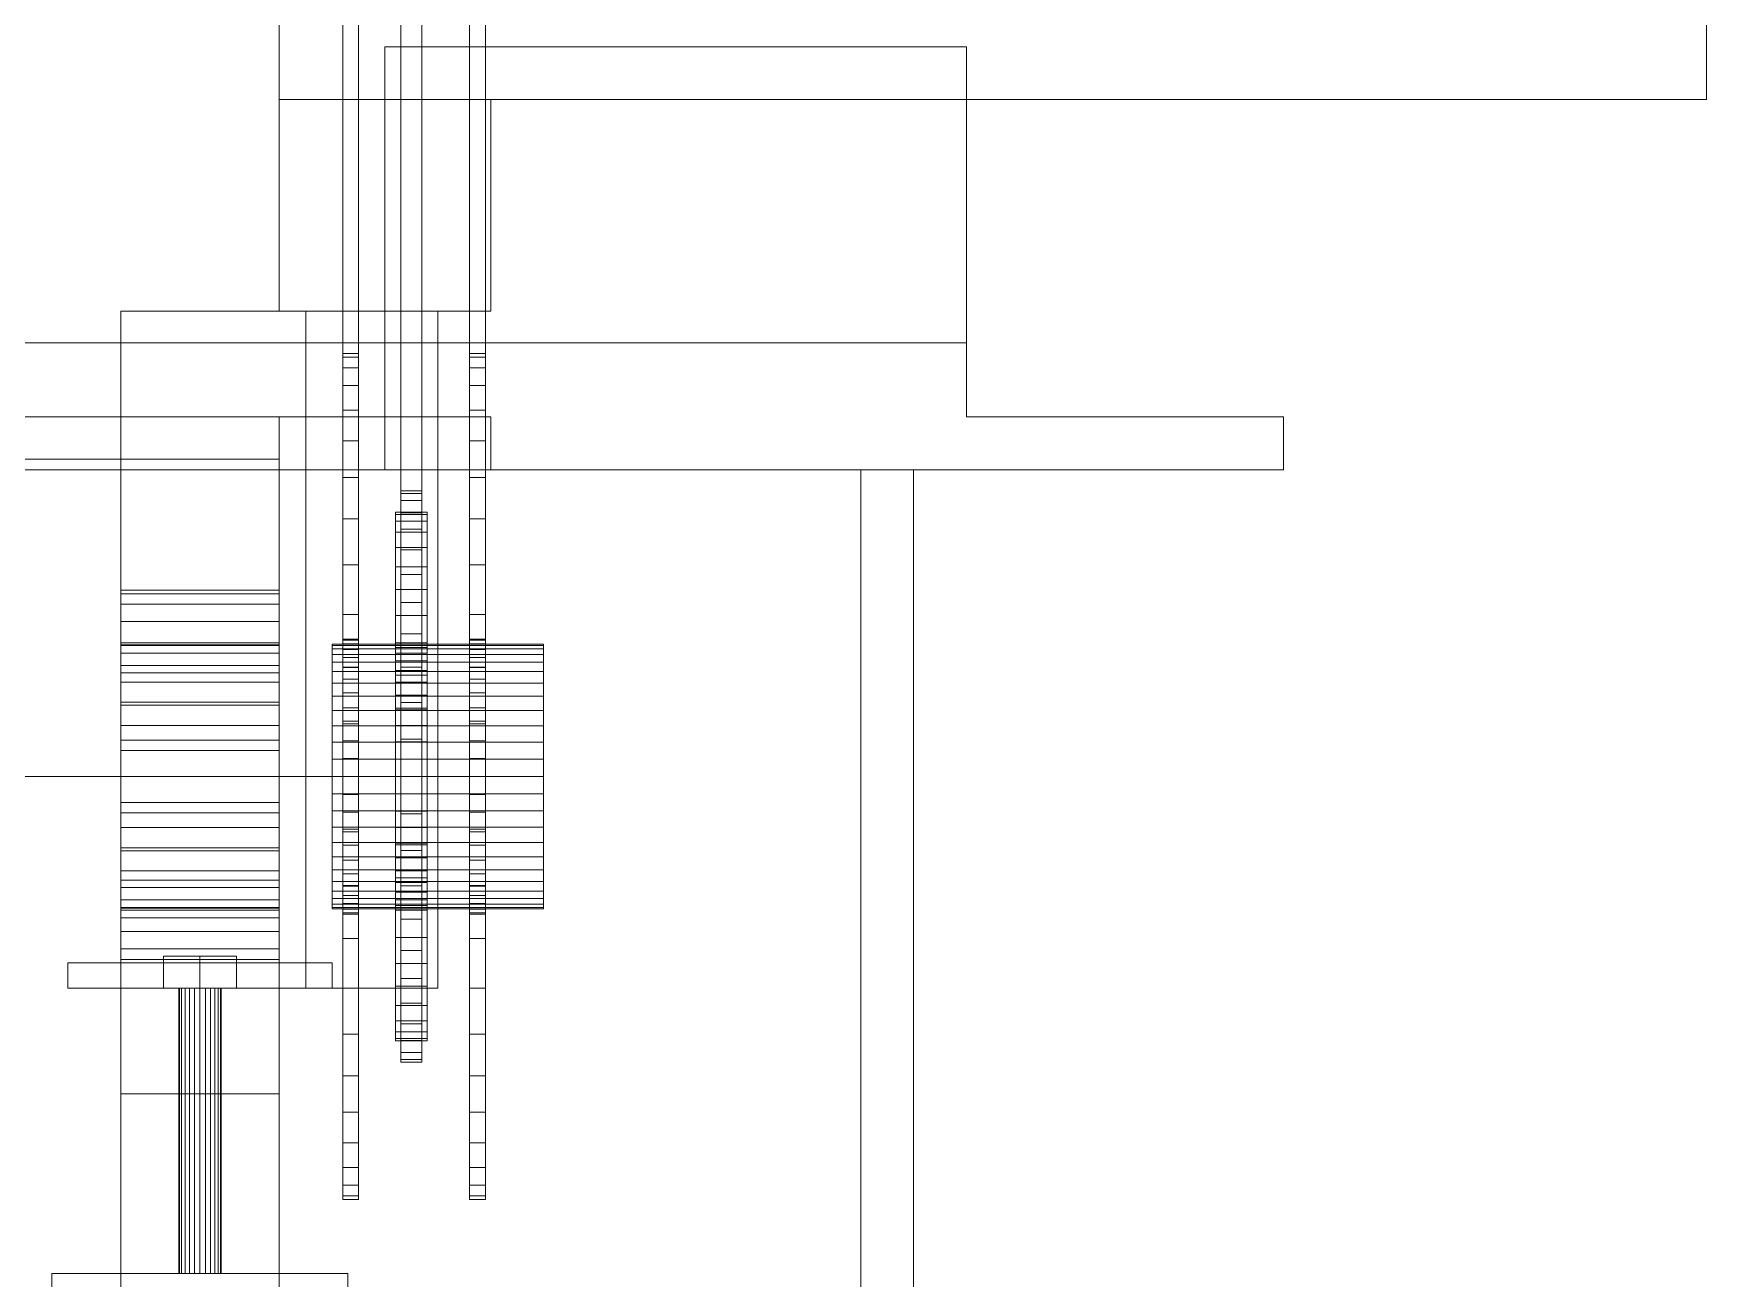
# Model space of a CAD drawing. Header units: millimetres. Extents: x -1970 to 34302, y -80068 to 6837.
# Drawn here: x 748.5 to 1065, y -77412.9 to -77177.5 of the extents above; entities that cross this region are included whole.
import ezdxf

# ---------------------------------------------------------------- set-up
doc = ezdxf.new("R2010")
doc.units = ezdxf.units.MM
doc.layers.add('R22_BASE_frontal', color=7, linetype='Continuous', lineweight=0)

msp = doc.modelspace()

# ---------------------------------------------------------------- linework, layer by layer
at = {"layer": 'R22_BASE_frontal'}
for p, q in [((807, -77318), (807, -77075)), ((810, -77318), (810, -77075)), ((818, -77318), (818, -77075)), ((822, -77318), (822, -77075)), ((831, -77318), (831, -77075)), ((834, -77318), (834, -77075)), ((807, -77238), (807, -77155)), ((810, -77238), (810, -77155)), ((831, -77238), (831, -77155)), ((834, -77238), (834, -77155)), ((795, -77190), (795, -77175)), ((1065, -77190), (1065, -77175)), ((815, -77180), (925, -77180)), ((815, -77236), (815, -77180)), ((925, -77236), (925, -77180)), ((795, -77190), (835, -77190)), ((795, -77230), (795, -77190)), ((795, -77190), (1065, -77190)), ((835, -77230), (835, -77190)), ((765, -77230), (825, -77230)), ((765, -77358), (765, -77230)), ((795, -77230), (835, -77230)), ((800, -77358), (800, -77230)), ((800, -77230), (810, -77230)), ((810, -77358), (810, -77230)), ((825, -77358), (825, -77230)), ((705, -77236), (925, -77236)), ((705, -77236), (815, -77236)), ((807, -77292), (807, -77238)), ((807, -77238), (807, -77238.684)), ((807, -77238), (810, -77238)), ((810, -77238.684), (810, -77238)), ((810, -77238), (810, -77292)), ((815, -77236), (925, -77236)), ((815, -77260), (815, -77236)), ((815, -77250), (815, -77236)), ((831, -77292), (831, -77238)), ((831, -77238), (831, -77238.684)), ((831, -77238), (834, -77238)), ((834, -77238.684), (834, -77238)), ((834, -77238), (834, -77292)), ((925, -77250), (925, -77236)), ((807, -77292.222), (807, -77238.684)), ((807, -77238.684), (807, -77240.726)), ((807, -77238.684), (810, -77238.684)), ((807, -77292.886), (807, -77240.726)), ((807, -77240.726), (807, -77244.09)), ((807, -77240.726), (810, -77240.726)), ((810, -77240.726), (810, -77238.684)), ((810, -77238.684), (810, -77292.222)), ((810, -77244.09), (810, -77240.726)), ((810, -77240.726), (810, -77292.886)), ((831, -77292.222), (831, -77238.684)), ((831, -77238.684), (831, -77240.726)), ((831, -77238.684), (834, -77238.684)), ((831, -77292.886), (831, -77240.726)), ((831, -77240.726), (831, -77244.09)), ((831, -77240.726), (834, -77240.726)), ((834, -77240.726), (834, -77238.684)), ((834, -77238.684), (834, -77292.222)), ((834, -77244.09), (834, -77240.726)), ((834, -77240.726), (834, -77292.886)), ((807, -77293.979), (807, -77244.09)), ((807, -77244.09), (807, -77248.718)), ((807, -77244.09), (810, -77244.09)), ((810, -77248.718), (810, -77244.09)), ((810, -77244.09), (810, -77293.979)), ((831, -77293.979), (831, -77244.09)), ((831, -77244.09), (831, -77248.718)), ((831, -77244.09), (834, -77244.09)), ((834, -77248.718), (834, -77244.09)), ((834, -77244.09), (834, -77293.979)), ((195, -77250), (795, -77250)), ((705, -77250), (835, -77250)), ((705, -77250), (815, -77250)), ((795, -77258), (795, -77250)), ((807, -77295.483), (807, -77248.718)), ((807, -77248.718), (807, -77254.532)), ((807, -77248.718), (810, -77248.718)), ((810, -77254.532), (810, -77248.718)), ((810, -77248.718), (810, -77295.483)), ((815, -77250), (835, -77250)), ((815, -77260), (815, -77250)), ((831, -77295.483), (831, -77248.718)), ((831, -77248.718), (831, -77254.532)), ((831, -77248.718), (834, -77248.718)), ((834, -77254.532), (834, -77248.718)), ((834, -77248.718), (834, -77295.483)), ((835, -77260), (835, -77250)), ((925, -77250), (985, -77250)), ((985, -77260), (985, -77250)), ((807, -77297.373), (807, -77254.532)), ((807, -77254.532), (807, -77261.431)), ((807, -77254.532), (810, -77254.532)), ((810, -77261.431), (810, -77254.532)), ((810, -77254.532), (810, -77297.373)), ((831, -77297.373), (831, -77254.532)), ((831, -77254.532), (831, -77261.431)), ((831, -77254.532), (834, -77254.532)), ((834, -77261.431), (834, -77254.532)), ((834, -77254.532), (834, -77297.373)), ((5, -77260), (985, -77260)), ((5, -77260), (835, -77260)), ((195, -77258), (795, -77258)), ((765, -77258), (795, -77258)), ((765, -77358), (765, -77258)), ((795, -77358), (795, -77258)), ((815, -77260), (835, -77260)), ((815, -77260), (985, -77260)), ((905, -77260), (915, -77260)), ((905, -77440), (905, -77260)), ((915, -77440), (915, -77260)), ((807, -77299.615), (807, -77261.431)), ((807, -77261.431), (807, -77269.299)), ((807, -77261.431), (810, -77261.431)), ((810, -77269.299), (810, -77261.431)), ((810, -77261.431), (810, -77299.615)), ((831, -77299.615), (831, -77261.431)), ((831, -77261.431), (831, -77269.299)), ((831, -77261.431), (834, -77261.431)), ((834, -77269.299), (834, -77261.431)), ((834, -77261.431), (834, -77299.615)), ((818, -77268), (818, -77264)), ((818, -77264), (818, -77264.462)), ((818, -77264), (822, -77264)), ((818, -77268.428), (818, -77264.462)), ((818, -77264.462), (818, -77265.84)), ((818, -77264.462), (822, -77264.462)), ((818, -77269.704), (818, -77265.84)), ((818, -77265.84), (818, -77268.111)), ((818, -77265.84), (822, -77265.84)), ((822, -77264.462), (822, -77264)), ((822, -77264), (822, -77268)), ((822, -77265.84), (822, -77264.462)), ((822, -77264.462), (822, -77268.428)), ((822, -77268.111), (822, -77265.84)), ((822, -77265.84), (822, -77269.704)), ((807, -77302.172), (807, -77269.299)), ((807, -77269.299), (807, -77278)), ((807, -77269.299), (810, -77269.299)), ((810, -77278), (810, -77269.299)), ((810, -77269.299), (810, -77302.172)), ((817, -77292.75), (817, -77268)), ((817, -77268), (817, -77268.428)), ((817, -77268), (823, -77268)), ((817, -77292.966), (817, -77268.428)), ((817, -77268.428), (817, -77269.704)), ((817, -77268.428), (823, -77268.428)), ((817, -77293.61), (817, -77269.704)), ((817, -77269.704), (817, -77271.806)), ((817, -77269.704), (823, -77269.704)), ((818, -77268.428), (818, -77268)), ((822, -77268), (818, -77268)), ((818, -77271.806), (818, -77268.111)), ((818, -77268.111), (818, -77271.235)), ((818, -77268.111), (822, -77268.111)), ((818, -77269.704), (818, -77268.428)), ((822, -77268.428), (818, -77268.428)), ((818, -77271.806), (818, -77269.704)), ((822, -77269.704), (818, -77269.704)), ((822, -77268), (822, -77268.428)), ((822, -77271.235), (822, -77268.111)), ((822, -77268.111), (822, -77271.806)), ((822, -77268.428), (822, -77269.704)), ((822, -77269.704), (822, -77271.806)), ((823, -77268.428), (823, -77268)), ((823, -77268), (823, -77292.75)), ((823, -77269.704), (823, -77268.428)), ((823, -77268.428), (823, -77292.966)), ((823, -77271.806), (823, -77269.704)), ((823, -77269.704), (823, -77293.61)), ((831, -77302.172), (831, -77269.299)), ((831, -77269.299), (831, -77278)), ((831, -77269.299), (834, -77269.299)), ((834, -77278), (834, -77269.299)), ((834, -77269.299), (834, -77302.172)), ((817, -77294.672), (817, -77271.806)), ((817, -77271.806), (817, -77274.699)), ((817, -77271.806), (823, -77271.806)), ((818, -77274.699), (818, -77271.235)), ((818, -77271.235), (818, -77275.159)), ((818, -77271.235), (822, -77271.235)), ((818, -77274.699), (818, -77271.806)), ((822, -77271.806), (818, -77271.806)), ((822, -77275.159), (822, -77271.235)), ((822, -77271.235), (822, -77274.699)), ((822, -77271.806), (822, -77274.699)), ((823, -77274.699), (823, -77271.806)), ((823, -77271.806), (823, -77294.672)), ((817, -77296.133), (817, -77274.699)), ((817, -77274.699), (817, -77278.332)), ((817, -77274.699), (823, -77274.699)), ((818, -77278.332), (818, -77274.699)), ((822, -77274.699), (818, -77274.699)), ((818, -77278.332), (818, -77275.159)), ((818, -77275.159), (818, -77279.816)), ((818, -77275.159), (822, -77275.159)), ((822, -77274.699), (822, -77278.332)), ((822, -77279.816), (822, -77275.159)), ((822, -77275.159), (822, -77278.332)), ((823, -77278.332), (823, -77274.699)), ((823, -77274.699), (823, -77296.133)), ((807, -77305), (807, -77278)), ((807, -77278), (807, -77287.385)), ((807, -77278), (810, -77278)), ((810, -77287.385), (810, -77278)), ((810, -77278), (810, -77305)), ((817, -77297.968), (817, -77278.332)), ((817, -77278.332), (817, -77282.645)), ((817, -77278.332), (823, -77278.332)), ((818, -77282.645), (818, -77278.332)), ((822, -77278.332), (818, -77278.332)), ((822, -77278.332), (822, -77282.645)), ((823, -77282.645), (823, -77278.332)), ((823, -77278.332), (823, -77297.968)), ((831, -77305), (831, -77278)), ((831, -77278), (831, -77287.385)), ((831, -77278), (834, -77278)), ((834, -77287.385), (834, -77278)), ((834, -77278), (834, -77305)), ((765, -77292.75), (765, -77282.75)), ((765, -77282.75), (765, -77283.427)), ((765, -77282.75), (795, -77282.75)), ((795, -77283.427), (795, -77282.75)), ((795, -77282.75), (795, -77292.75)), ((817, -77300.146), (817, -77282.645)), ((817, -77282.645), (817, -77287.562)), ((817, -77282.645), (823, -77282.645)), ((818, -77282.645), (818, -77279.816)), ((818, -77279.816), (818, -77285.127)), ((818, -77279.816), (822, -77279.816)), ((818, -77287.562), (818, -77282.645)), ((822, -77282.645), (818, -77282.645)), ((822, -77285.127), (822, -77279.816)), ((822, -77279.816), (822, -77282.645)), ((822, -77282.645), (822, -77287.562)), ((823, -77287.562), (823, -77282.645)), ((823, -77282.645), (823, -77300.146)), ((765, -77293.235), (765, -77283.427)), ((765, -77283.427), (765, -77285.433)), ((765, -77283.427), (795, -77283.427)), ((765, -77294.672), (765, -77285.433)), ((765, -77285.433), (765, -77288.691)), ((765, -77285.433), (795, -77285.433)), ((795, -77285.433), (795, -77283.427)), ((795, -77283.427), (795, -77293.235)), ((795, -77288.691), (795, -77285.433)), ((795, -77285.433), (795, -77294.672)), ((818, -77287.562), (818, -77285.127)), ((818, -77285.127), (818, -77291)), ((818, -77285.127), (822, -77285.127)), ((822, -77291), (822, -77285.127)), ((822, -77285.127), (822, -77287.562)), ((765, -77297.005), (765, -77288.691)), ((765, -77288.691), (765, -77293.074)), ((765, -77288.691), (795, -77288.691)), ((795, -77293.074), (795, -77288.691)), ((795, -77288.691), (795, -77297.005)), ((807, -77308.05), (807, -77287.385)), ((807, -77287.385), (807, -77297.294)), ((807, -77287.385), (810, -77287.385)), ((810, -77297.294), (810, -77287.385)), ((810, -77287.385), (810, -77308.05)), ((817, -77302.629), (817, -77287.562)), ((817, -77287.562), (817, -77293)), ((817, -77287.562), (823, -77287.562)), ((818, -77293), (818, -77287.562)), ((822, -77287.562), (818, -77287.562)), ((822, -77287.562), (822, -77293)), ((823, -77293), (823, -77287.562)), ((823, -77287.562), (823, -77302.629)), ((831, -77308.05), (831, -77287.385)), ((831, -77287.385), (831, -77297.294)), ((831, -77287.385), (834, -77287.385)), ((834, -77297.294), (834, -77287.385)), ((834, -77287.385), (834, -77308.05)), ((807, -77292.222), (807, -77292)), ((810, -77292), (807, -77292)), ((807, -77292.886), (807, -77292.222)), ((810, -77292.222), (807, -77292.222)), ((810, -77292), (810, -77292.222)), ((810, -77292.222), (810, -77292.886)), ((818, -77293), (818, -77291)), ((818, -77291), (818, -77297.335)), ((818, -77291), (822, -77291)), ((822, -77297.335), (822, -77291)), ((822, -77291), (822, -77293)), ((831, -77292.222), (831, -77292)), ((834, -77292), (831, -77292)), ((831, -77292.886), (831, -77292.222)), ((834, -77292.222), (831, -77292.222)), ((834, -77292), (834, -77292.222)), ((834, -77292.222), (834, -77292.886)), ((765, -77293.235), (765, -77292.75)), ((795, -77292.75), (765, -77292.75)), ((765, -77300.146), (765, -77293.074)), ((765, -77293.074), (765, -77298.416)), ((765, -77293.074), (795, -77293.074)), ((765, -77294.672), (765, -77293.235)), ((795, -77293.235), (765, -77293.235)), ((765, -77297.005), (765, -77294.672)), ((795, -77294.672), (765, -77294.672)), ((795, -77292.75), (795, -77293.235)), ((795, -77298.416), (795, -77293.074)), ((795, -77293.074), (795, -77300.146)), ((795, -77293.235), (795, -77294.672)), ((795, -77294.672), (795, -77297.005)), ((805, -77293.214), (805, -77293)), ((845, -77293), (805, -77293)), ((805, -77293.852), (805, -77293.214)), ((845, -77293.214), (805, -77293.214)), ((805, -77298.454), (805, -77293.627)), ((805, -77294.903), (805, -77293.852)), ((845, -77293.852), (805, -77293.852)), ((805, -77296.349), (805, -77294.903)), ((845, -77294.903), (805, -77294.903)), ((807, -77293.979), (807, -77292.886)), ((810, -77292.886), (807, -77292.886)), ((807, -77295.483), (807, -77293.979)), ((810, -77293.979), (807, -77293.979)), ((807, -77297.373), (807, -77295.483)), ((810, -77295.483), (807, -77295.483)), ((810, -77292.886), (810, -77293.979)), ((810, -77293.979), (810, -77295.483)), ((810, -77295.483), (810, -77297.373)), ((817, -77292.966), (817, -77292.75)), ((823, -77292.75), (817, -77292.75)), ((817, -77293.61), (817, -77292.966)), ((823, -77292.966), (817, -77292.966)), ((817, -77305.375), (817, -77293)), ((817, -77293), (817, -77298.866)), ((817, -77293), (823, -77293)), ((817, -77294.672), (817, -77293.61)), ((823, -77293.61), (817, -77293.61)), ((817, -77296.133), (817, -77294.672)), ((823, -77294.672), (817, -77294.672)), ((818, -77298.866), (818, -77293)), ((822, -77293), (818, -77293)), ((822, -77293), (822, -77298.866)), ((823, -77292.75), (823, -77292.966)), ((823, -77292.966), (823, -77293.61)), ((823, -77298.866), (823, -77293)), ((823, -77293), (823, -77305.375)), ((823, -77293.61), (823, -77294.672)), ((823, -77294.672), (823, -77296.133)), ((831, -77293.979), (831, -77292.886)), ((834, -77292.886), (831, -77292.886)), ((831, -77295.483), (831, -77293.979)), ((834, -77293.979), (831, -77293.979)), ((831, -77297.373), (831, -77295.483)), ((834, -77295.483), (831, -77295.483)), ((834, -77292.886), (834, -77293.979)), ((834, -77293.979), (834, -77295.483)), ((834, -77295.483), (834, -77297.373)), ((845, -77293.214), (845, -77293)), ((845, -77293.852), (845, -77293.214)), ((845, -77294.903), (845, -77293.852)), ((845, -77296.349), (845, -77294.903)), ((765, -77300.146), (765, -77297.005)), ((795, -77297.005), (765, -77297.005)), ((765, -77303.972), (765, -77298.416)), ((765, -77298.416), (765, -77304.51)), ((765, -77298.416), (795, -77298.416)), ((795, -77297.005), (795, -77300.146)), ((795, -77304.51), (795, -77298.416)), ((795, -77298.416), (795, -77303.972)), ((805, -77298.166), (805, -77296.349)), ((845, -77296.349), (805, -77296.349)), ((805, -77300.322), (805, -77298.166)), ((845, -77298.166), (805, -77298.166)), ((805, -77307.153), (805, -77298.454)), ((807, -77311.271), (807, -77297.294)), ((807, -77297.294), (807, -77307.558)), ((807, -77297.294), (810, -77297.294)), ((807, -77299.615), (807, -77297.373)), ((810, -77297.373), (807, -77297.373)), ((810, -77307.558), (810, -77297.294)), ((810, -77297.294), (810, -77311.271)), ((810, -77297.373), (810, -77299.615)), ((817, -77297.968), (817, -77296.133)), ((823, -77296.133), (817, -77296.133)), ((817, -77300.146), (817, -77297.968)), ((823, -77297.968), (817, -77297.968)), ((818, -77298.866), (818, -77297.335)), ((818, -77297.335), (818, -77304.024)), ((818, -77297.335), (822, -77297.335)), ((822, -77304.024), (822, -77297.335)), ((822, -77297.335), (822, -77298.866)), ((823, -77296.133), (823, -77297.968)), ((823, -77297.968), (823, -77300.146)), ((831, -77311.271), (831, -77297.294)), ((831, -77297.294), (831, -77307.558)), ((831, -77297.294), (834, -77297.294)), ((831, -77299.615), (831, -77297.373)), ((834, -77297.373), (831, -77297.373)), ((834, -77307.558), (834, -77297.294)), ((834, -77297.294), (834, -77311.271)), ((834, -77297.373), (834, -77299.615)), ((845, -77298.166), (845, -77296.349)), ((845, -77300.322), (845, -77298.166)), ((765, -77303.972), (765, -77300.146)), ((795, -77300.146), (765, -77300.146)), ((795, -77300.146), (795, -77303.972)), ((805, -77302.781), (805, -77300.322)), ((845, -77300.322), (805, -77300.322)), ((807, -77302.172), (807, -77299.615)), ((810, -77299.615), (807, -77299.615)), ((810, -77299.615), (810, -77302.172)), ((817, -77308.337), (817, -77298.866)), ((817, -77298.866), (817, -77305.059)), ((817, -77298.866), (823, -77298.866)), ((817, -77302.629), (817, -77300.146)), ((823, -77300.146), (817, -77300.146)), ((818, -77305.059), (818, -77298.866)), ((822, -77298.866), (818, -77298.866)), ((822, -77298.866), (822, -77305.059)), ((823, -77305.059), (823, -77298.866)), ((823, -77298.866), (823, -77308.337)), ((823, -77300.146), (823, -77302.629)), ((831, -77302.172), (831, -77299.615)), ((834, -77299.615), (831, -77299.615)), ((834, -77299.615), (834, -77302.172)), ((845, -77302.781), (845, -77300.322)), ((765, -77308.337), (765, -77303.972)), ((795, -77303.972), (765, -77303.972)), ((765, -77308.337), (765, -77304.51)), ((765, -77304.51), (765, -77311.123)), ((765, -77304.51), (795, -77304.51)), ((795, -77303.972), (795, -77308.337)), ((795, -77311.123), (795, -77304.51)), ((795, -77304.51), (795, -77308.337)), ((805, -77305.5), (805, -77302.781)), ((845, -77302.781), (805, -77302.781)), ((807, -77305), (807, -77302.172)), ((810, -77302.172), (807, -77302.172)), ((807, -77308.05), (807, -77305)), ((810, -77305), (807, -77305)), ((810, -77302.172), (810, -77305)), ((810, -77305), (810, -77308.05)), ((817, -77305.375), (817, -77302.629)), ((823, -77302.629), (817, -77302.629)), ((817, -77311.465), (817, -77305.059)), ((817, -77305.059), (817, -77311.474)), ((817, -77305.059), (823, -77305.059)), ((818, -77305.059), (818, -77304.024)), ((818, -77304.024), (818, -77310.952)), ((818, -77304.024), (822, -77304.024)), ((818, -77311.474), (818, -77305.059)), ((822, -77305.059), (818, -77305.059)), ((822, -77310.952), (822, -77304.024)), ((822, -77304.024), (822, -77305.059)), ((822, -77305.059), (822, -77311.474)), ((823, -77302.629), (823, -77305.375)), ((823, -77311.474), (823, -77305.059)), ((823, -77305.059), (823, -77311.465)), ((831, -77305), (831, -77302.172)), ((834, -77302.172), (831, -77302.172)), ((831, -77308.05), (831, -77305)), ((834, -77305), (831, -77305)), ((834, -77302.172), (834, -77305)), ((834, -77305), (834, -77308.05)), ((845, -77305.5), (845, -77302.781)), ((805, -77308.433), (805, -77305.5)), ((845, -77305.5), (805, -77305.5)), ((805, -77318), (805, -77307.153)), ((807, -77314.606), (807, -77307.558)), ((807, -77307.558), (807, -77318)), ((807, -77307.558), (810, -77307.558)), ((807, -77311.271), (807, -77308.05)), ((810, -77308.05), (807, -77308.05)), ((810, -77318), (810, -77307.558)), ((810, -77307.558), (810, -77314.606)), ((810, -77308.05), (810, -77311.271)), ((817, -77308.337), (817, -77305.375)), ((823, -77305.375), (817, -77305.375)), ((823, -77305.375), (823, -77308.337)), ((831, -77314.606), (831, -77307.558)), ((831, -77307.558), (831, -77318)), ((831, -77307.558), (834, -77307.558)), ((831, -77311.271), (831, -77308.05)), ((834, -77308.05), (831, -77308.05)), ((834, -77318), (834, -77307.558)), ((834, -77307.558), (834, -77314.606)), ((834, -77308.05), (834, -77311.271)), ((845, -77308.433), (845, -77305.5)), ((765, -77313.074), (765, -77308.337)), ((795, -77308.337), (765, -77308.337)), ((765, -77313.074), (765, -77311.123)), ((765, -77311.123), (765, -77318)), ((765, -77311.123), (795, -77311.123)), ((795, -77308.337), (795, -77313.074)), ((795, -77318), (795, -77311.123)), ((795, -77311.123), (795, -77313.074)), ((805, -77311.53), (805, -77308.433)), ((845, -77308.433), (805, -77308.433)), ((807, -77314.606), (807, -77311.271)), ((810, -77311.271), (807, -77311.271)), ((810, -77311.271), (810, -77314.606)), ((817, -77311.465), (817, -77308.337)), ((823, -77308.337), (817, -77308.337)), ((818, -77311.474), (818, -77310.952)), ((818, -77310.952), (818, -77318)), ((818, -77310.952), (822, -77310.952)), ((822, -77318), (822, -77310.952)), ((822, -77310.952), (822, -77311.474)), ((823, -77308.337), (823, -77311.465)), ((831, -77314.606), (831, -77311.271)), ((834, -77311.271), (831, -77311.271)), ((834, -77311.271), (834, -77314.606)), ((845, -77311.53), (845, -77308.433)), ((765, -77318), (765, -77313.074)), ((795, -77313.074), (765, -77313.074)), ((795, -77313.074), (795, -77318)), ((805, -77314.737), (805, -77311.53)), ((845, -77311.53), (805, -77311.53)), ((807, -77318), (807, -77314.606)), ((810, -77314.606), (807, -77314.606)), ((810, -77314.606), (810, -77318)), ((817, -77314.704), (817, -77311.465)), ((823, -77311.465), (817, -77311.465)), ((817, -77314.704), (817, -77311.474)), ((817, -77311.474), (817, -77318)), ((817, -77311.474), (823, -77311.474)), ((818, -77318), (818, -77311.474)), ((822, -77311.474), (818, -77311.474)), ((822, -77311.474), (822, -77318)), ((823, -77311.465), (823, -77314.704)), ((823, -77318), (823, -77311.474)), ((823, -77311.474), (823, -77314.704)), ((831, -77318), (831, -77314.606)), ((834, -77314.606), (831, -77314.606)), ((834, -77314.606), (834, -77318)), ((845, -77314.737), (845, -77311.53)), ((805, -77318), (805, -77314.737)), ((845, -77314.737), (805, -77314.737)), ((817, -77318), (817, -77314.704)), ((823, -77314.704), (817, -77314.704)), ((823, -77314.704), (823, -77318)), ((845, -77318), (845, -77314.737)), ((805, -77318), (745, -77318)), ((765, -77318), (795, -77318)), ((765, -77318), (765, -77322.926)), ((765, -77324.877), (765, -77318)), ((795, -77318), (795, -77324.877)), ((795, -77322.926), (795, -77318)), ((805, -77318), (805, -77328.847)), ((805, -77318), (805, -77321.263)), ((805, -77318), (845, -77318)), ((807, -77318), (810, -77318)), ((807, -77318), (807, -77321.394)), ((807, -77328.442), (807, -77318)), ((810, -77318), (810, -77328.442)), ((810, -77321.394), (810, -77318)), ((810, -77318), (831, -77318)), ((817, -77318), (823, -77318)), ((817, -77318), (817, -77321.296)), ((817, -77324.526), (817, -77318)), ((818, -77318), (822, -77318)), ((818, -77318), (818, -77324.526)), ((818, -77325.048), (818, -77318)), ((822, -77318), (822, -77325.048)), ((822, -77324.526), (822, -77318)), ((823, -77318), (823, -77324.526)), ((823, -77321.296), (823, -77318)), ((831, -77318), (834, -77318)), ((831, -77318), (831, -77321.394)), ((831, -77328.442), (831, -77318)), ((834, -77318), (834, -77328.442)), ((834, -77321.394), (834, -77318)), ((845, -77321.263), (845, -77318)), ((765, -77322.926), (765, -77324.877)), ((795, -77322.926), (765, -77322.926)), ((765, -77322.926), (765, -77327.663)), ((795, -77324.877), (795, -77322.926)), ((795, -77327.663), (795, -77322.926)), ((805, -77321.263), (805, -77324.47)), ((845, -77321.263), (805, -77321.263)), ((807, -77321.394), (807, -77328.442)), ((810, -77321.394), (807, -77321.394)), ((807, -77321.394), (807, -77324.729)), ((810, -77328.442), (810, -77321.394)), ((810, -77324.729), (810, -77321.394)), ((817, -77321.296), (817, -77324.526)), ((823, -77321.296), (817, -77321.296)), ((817, -77321.296), (817, -77324.535)), ((823, -77324.526), (823, -77321.296)), ((823, -77324.535), (823, -77321.296)), ((831, -77321.394), (831, -77328.442)), ((834, -77321.394), (831, -77321.394)), ((831, -77321.394), (831, -77324.729)), ((834, -77328.442), (834, -77321.394)), ((834, -77324.729), (834, -77321.394)), ((845, -77321.263), (845, -77324.47)), ((765, -77324.877), (795, -77324.877)), ((765, -77331.49), (765, -77324.877)), ((795, -77324.877), (795, -77331.49)), ((805, -77324.47), (805, -77327.567)), ((845, -77324.47), (805, -77324.47)), ((807, -77324.729), (807, -77338.706)), ((810, -77324.729), (807, -77324.729)), ((807, -77324.729), (807, -77327.95)), ((810, -77338.706), (810, -77324.729)), ((810, -77327.95), (810, -77324.729)), ((817, -77324.526), (823, -77324.526)), ((817, -77330.941), (817, -77324.526)), ((817, -77324.535), (817, -77330.941)), ((823, -77324.535), (817, -77324.535)), ((817, -77324.535), (817, -77327.663)), ((818, -77324.526), (818, -77325.048)), ((822, -77324.526), (818, -77324.526)), ((818, -77324.526), (818, -77330.941)), ((818, -77325.048), (822, -77325.048)), ((818, -77331.976), (818, -77325.048)), ((822, -77325.048), (822, -77324.526)), ((822, -77330.941), (822, -77324.526)), ((822, -77325.048), (822, -77331.976)), ((823, -77324.526), (823, -77330.941)), ((823, -77330.941), (823, -77324.535)), ((823, -77327.663), (823, -77324.535)), ((831, -77324.729), (831, -77338.706)), ((834, -77324.729), (831, -77324.729)), ((831, -77324.729), (831, -77327.95)), ((834, -77338.706), (834, -77324.729)), ((834, -77327.95), (834, -77324.729)), ((845, -77324.47), (845, -77327.567)), ((765, -77327.663), (765, -77331.49)), ((795, -77327.663), (765, -77327.663)), ((765, -77327.663), (765, -77332.028)), ((795, -77331.49), (795, -77327.663)), ((795, -77332.028), (795, -77327.663)), ((805, -77327.567), (805, -77330.5)), ((845, -77327.567), (805, -77327.567)), ((805, -77328.847), (805, -77337.546)), ((807, -77327.95), (807, -77348.615)), ((810, -77327.95), (807, -77327.95)), ((807, -77327.95), (807, -77331)), ((807, -77328.442), (810, -77328.442)), ((807, -77338.706), (807, -77328.442)), ((810, -77348.615), (810, -77327.95)), ((810, -77331), (810, -77327.95)), ((810, -77328.442), (810, -77338.706)), ((817, -77327.663), (817, -77337.134)), ((823, -77327.663), (817, -77327.663)), ((817, -77327.663), (817, -77330.625)), ((823, -77337.134), (823, -77327.663)), ((823, -77330.625), (823, -77327.663)), ((831, -77327.95), (831, -77348.615)), ((834, -77327.95), (831, -77327.95)), ((831, -77327.95), (831, -77331)), ((831, -77328.442), (834, -77328.442)), ((831, -77338.706), (831, -77328.442)), ((834, -77348.615), (834, -77327.95)), ((834, -77331), (834, -77327.95)), ((834, -77328.442), (834, -77338.706)), ((845, -77327.567), (845, -77330.5)), ((765, -77331.49), (795, -77331.49)), ((765, -77337.584), (765, -77331.49)), ((765, -77332.028), (765, -77337.584)), ((795, -77332.028), (765, -77332.028)), ((765, -77332.028), (765, -77335.854)), ((795, -77331.49), (795, -77337.584)), ((795, -77337.584), (795, -77332.028)), ((795, -77335.854), (795, -77332.028)), ((805, -77330.5), (805, -77333.219)), ((845, -77330.5), (805, -77330.5)), ((805, -77333.219), (805, -77335.678)), ((845, -77333.219), (805, -77333.219)), ((807, -77331), (807, -77358)), ((810, -77331), (807, -77331)), ((807, -77331), (807, -77333.828)), ((810, -77358), (810, -77331)), ((810, -77333.828), (810, -77331)), ((817, -77330.625), (817, -77343)), ((823, -77330.625), (817, -77330.625)), ((817, -77330.625), (817, -77333.371)), ((817, -77330.941), (823, -77330.941)), ((817, -77337.134), (817, -77330.941)), ((817, -77333.371), (817, -77348.438)), ((823, -77333.371), (817, -77333.371)), ((817, -77333.371), (817, -77335.854)), ((818, -77330.941), (818, -77331.976)), ((822, -77330.941), (818, -77330.941)), ((818, -77330.941), (818, -77337.134)), ((818, -77331.976), (822, -77331.976)), ((818, -77338.665), (818, -77331.976)), ((822, -77331.976), (822, -77330.941)), ((822, -77337.134), (822, -77330.941)), ((822, -77331.976), (822, -77338.665)), ((823, -77343), (823, -77330.625)), ((823, -77333.371), (823, -77330.625)), ((823, -77330.941), (823, -77337.134)), ((823, -77348.438), (823, -77333.371)), ((823, -77335.854), (823, -77333.371)), ((831, -77331), (831, -77358)), ((834, -77331), (831, -77331)), ((831, -77331), (831, -77333.828)), ((834, -77358), (834, -77331)), ((834, -77333.828), (834, -77331)), ((845, -77330.5), (845, -77333.219)), ((845, -77333.219), (845, -77335.678)), ((765, -77335.854), (765, -77342.926)), ((795, -77335.854), (765, -77335.854)), ((765, -77335.854), (765, -77338.995)), ((795, -77342.926), (795, -77335.854)), ((795, -77338.995), (795, -77335.854)), ((805, -77335.678), (805, -77337.834)), ((845, -77335.678), (805, -77335.678)), ((807, -77333.828), (807, -77366.701)), ((810, -77333.828), (807, -77333.828)), ((807, -77333.828), (807, -77336.385)), ((807, -77336.385), (807, -77374.569)), ((810, -77336.385), (807, -77336.385)), ((807, -77336.385), (807, -77338.627)), ((810, -77366.701), (810, -77333.828)), ((810, -77336.385), (810, -77333.828)), ((810, -77374.569), (810, -77336.385)), ((810, -77338.627), (810, -77336.385)), ((817, -77335.854), (817, -77353.355)), ((823, -77335.854), (817, -77335.854)), ((817, -77335.854), (817, -77338.032)), ((823, -77353.355), (823, -77335.854)), ((823, -77338.032), (823, -77335.854)), ((831, -77333.828), (831, -77366.701)), ((834, -77333.828), (831, -77333.828)), ((831, -77333.828), (831, -77336.385)), ((831, -77336.385), (831, -77374.569)), ((834, -77336.385), (831, -77336.385)), ((831, -77336.385), (831, -77338.627)), ((834, -77366.701), (834, -77333.828)), ((834, -77336.385), (834, -77333.828)), ((834, -77374.569), (834, -77336.385)), ((834, -77338.627), (834, -77336.385)), ((845, -77335.678), (845, -77337.834)), ((765, -77337.584), (795, -77337.584)), ((765, -77342.926), (765, -77337.584)), ((765, -77338.995), (765, -77347.309)), ((795, -77338.995), (765, -77338.995)), ((765, -77338.995), (765, -77341.328)), ((795, -77337.584), (795, -77342.926)), ((795, -77347.309), (795, -77338.995)), ((795, -77341.328), (795, -77338.995)), ((805, -77337.546), (805, -77342.373)), ((805, -77337.834), (805, -77339.651)), ((845, -77337.834), (805, -77337.834)), ((805, -77339.651), (805, -77341.097)), ((845, -77339.651), (805, -77339.651)), ((807, -77338.627), (807, -77381.468)), ((810, -77338.627), (807, -77338.627)), ((807, -77338.627), (807, -77340.517)), ((807, -77338.706), (810, -77338.706)), ((807, -77348.615), (807, -77338.706)), ((810, -77381.468), (810, -77338.627)), ((810, -77340.517), (810, -77338.627)), ((810, -77338.706), (810, -77348.615)), ((817, -77337.134), (823, -77337.134)), ((817, -77343), (817, -77337.134)), ((817, -77338.032), (817, -77357.668)), ((823, -77338.032), (817, -77338.032)), ((817, -77338.032), (817, -77339.867)), ((817, -77339.867), (817, -77361.301)), ((823, -77339.867), (817, -77339.867)), ((817, -77339.867), (817, -77341.328)), ((818, -77337.134), (818, -77338.665)), ((822, -77337.134), (818, -77337.134)), ((818, -77337.134), (818, -77343)), ((818, -77338.665), (822, -77338.665)), ((818, -77345), (818, -77338.665)), ((822, -77338.665), (822, -77337.134)), ((822, -77343), (822, -77337.134)), ((822, -77338.665), (822, -77345)), ((823, -77337.134), (823, -77343)), ((823, -77357.668), (823, -77338.032)), ((823, -77339.867), (823, -77338.032)), ((823, -77361.301), (823, -77339.867)), ((823, -77341.328), (823, -77339.867)), ((831, -77338.627), (831, -77381.468)), ((834, -77338.627), (831, -77338.627)), ((831, -77338.627), (831, -77340.517)), ((831, -77338.706), (834, -77338.706)), ((831, -77348.615), (831, -77338.706)), ((834, -77381.468), (834, -77338.627)), ((834, -77340.517), (834, -77338.627)), ((834, -77338.706), (834, -77348.615)), ((845, -77337.834), (845, -77339.651)), ((845, -77339.651), (845, -77341.097)), ((765, -77341.328), (765, -77350.567)), ((795, -77341.328), (765, -77341.328)), ((765, -77341.328), (765, -77342.765)), ((765, -77342.765), (765, -77352.573)), ((795, -77342.765), (765, -77342.765)), ((765, -77342.765), (765, -77343.25)), ((765, -77342.926), (795, -77342.926)), ((765, -77347.309), (765, -77342.926)), ((795, -77350.567), (795, -77341.328)), ((795, -77342.765), (795, -77341.328)), ((795, -77352.573), (795, -77342.765)), ((795, -77343.25), (795, -77342.765)), ((795, -77342.926), (795, -77347.309)), ((805, -77341.097), (805, -77342.148)), ((845, -77341.097), (805, -77341.097)), ((805, -77342.148), (805, -77342.786)), ((845, -77342.148), (805, -77342.148)), ((805, -77342.786), (805, -77343)), ((845, -77342.786), (805, -77342.786)), ((845, -77343), (805, -77343)), ((807, -77340.517), (807, -77387.282)), ((810, -77340.517), (807, -77340.517)), ((807, -77340.517), (807, -77342.021)), ((807, -77342.021), (807, -77391.91)), ((810, -77342.021), (807, -77342.021)), ((807, -77342.021), (807, -77343.114)), ((810, -77387.282), (810, -77340.517)), ((810, -77342.021), (810, -77340.517)), ((810, -77391.91), (810, -77342.021)), ((810, -77343.114), (810, -77342.021)), ((817, -77341.328), (817, -77364.194)), ((823, -77341.328), (817, -77341.328)), ((817, -77341.328), (817, -77342.39)), ((817, -77342.39), (817, -77366.296)), ((823, -77342.39), (817, -77342.39)), ((817, -77342.39), (817, -77343.034)), ((817, -77343), (823, -77343)), ((817, -77348.438), (817, -77343)), ((817, -77343.034), (817, -77367.572)), ((823, -77343.034), (817, -77343.034)), ((817, -77343.034), (817, -77343.25)), ((818, -77343), (818, -77345)), ((822, -77343), (818, -77343)), ((818, -77343), (818, -77348.438)), ((822, -77345), (822, -77343)), ((822, -77348.438), (822, -77343)), ((823, -77364.194), (823, -77341.328)), ((823, -77342.39), (823, -77341.328)), ((823, -77366.296), (823, -77342.39)), ((823, -77343.034), (823, -77342.39)), ((823, -77343), (823, -77348.438)), ((823, -77367.572), (823, -77343.034)), ((823, -77343.25), (823, -77343.034)), ((831, -77340.517), (831, -77387.282)), ((834, -77340.517), (831, -77340.517)), ((831, -77340.517), (831, -77342.021)), ((831, -77342.021), (831, -77391.91)), ((834, -77342.021), (831, -77342.021)), ((831, -77342.021), (831, -77343.114)), ((834, -77387.282), (834, -77340.517)), ((834, -77342.021), (834, -77340.517)), ((834, -77391.91), (834, -77342.021)), ((834, -77343.114), (834, -77342.021)), ((845, -77341.097), (845, -77342.148)), ((845, -77342.148), (845, -77342.786)), ((845, -77342.786), (845, -77343)), ((765, -77343.25), (765, -77353.25)), ((795, -77343.25), (765, -77343.25)), ((765, -77344.75), (795, -77344.75)), ((765, -77353.25), (765, -77344.75)), ((795, -77353.25), (795, -77343.25)), ((795, -77353.25), (795, -77344.75)), ((807, -77343.114), (807, -77395.274)), ((810, -77343.114), (807, -77343.114)), ((807, -77343.114), (807, -77343.778)), ((807, -77343.778), (807, -77397.316)), ((810, -77343.778), (807, -77343.778)), ((807, -77343.778), (807, -77344)), ((807, -77344), (807, -77398)), ((810, -77344), (807, -77344)), ((810, -77395.274), (810, -77343.114)), ((810, -77343.778), (810, -77343.114)), ((810, -77397.316), (810, -77343.778)), ((810, -77344), (810, -77343.778)), ((810, -77398), (810, -77344)), ((817, -77343.25), (817, -77368)), ((823, -77343.25), (817, -77343.25)), ((818, -77345), (822, -77345)), ((818, -77350.873), (818, -77345)), ((822, -77345), (822, -77350.873)), ((823, -77368), (823, -77343.25)), ((831, -77343.114), (831, -77395.274)), ((834, -77343.114), (831, -77343.114)), ((831, -77343.114), (831, -77343.778)), ((831, -77343.778), (831, -77397.316)), ((834, -77343.778), (831, -77343.778)), ((831, -77343.778), (831, -77344)), ((831, -77344), (831, -77398)), ((834, -77344), (831, -77344)), ((834, -77395.274), (834, -77343.114)), ((834, -77343.778), (834, -77343.114)), ((834, -77397.316), (834, -77343.778)), ((834, -77344), (834, -77343.778)), ((834, -77398), (834, -77344)), ((765, -77347.309), (795, -77347.309)), ((765, -77350.567), (765, -77347.309)), ((795, -77347.309), (795, -77350.567)), ((807, -77348.615), (810, -77348.615)), ((807, -77358), (807, -77348.615)), ((810, -77348.615), (810, -77358)), ((817, -77348.438), (823, -77348.438)), ((817, -77353.355), (817, -77348.438)), ((818, -77348.438), (818, -77350.873)), ((822, -77348.438), (818, -77348.438)), ((818, -77348.438), (818, -77353.355)), ((822, -77350.873), (822, -77348.438)), ((822, -77353.355), (822, -77348.438)), ((823, -77348.438), (823, -77353.355)), ((831, -77348.615), (834, -77348.615)), ((831, -77358), (831, -77348.615)), ((834, -77348.615), (834, -77358)), ((765, -77350.567), (795, -77350.567)), ((765, -77352.573), (765, -77350.567)), ((765, -77352.573), (795, -77352.573)), ((765, -77353.25), (765, -77352.573)), ((780, -77352), (773.072, -77352)), ((773.072, -77358), (773.072, -77352)), ((780, -77352), (786.928, -77352)), ((780, -77352), (780, -77358)), ((786.928, -77358), (786.928, -77352)), ((795, -77350.567), (795, -77352.573)), ((795, -77352.573), (795, -77353.25)), ((818, -77350.873), (822, -77350.873)), ((818, -77356.184), (818, -77350.873)), ((822, -77350.873), (822, -77356.184)), ((755, -77353.25), (805, -77353.25)), ((755, -77358), (755, -77353.25)), ((765, -77353.25), (795, -77353.25)), ((805, -77358), (805, -77353.25)), ((817, -77353.355), (823, -77353.355)), ((817, -77357.668), (817, -77353.355)), ((818, -77353.355), (818, -77356.184)), ((822, -77353.355), (818, -77353.355)), ((818, -77353.355), (818, -77357.668)), ((822, -77356.184), (822, -77353.355)), ((822, -77357.668), (822, -77353.355)), ((823, -77353.355), (823, -77357.668)), ((755, -77358), (805, -77358)), ((765, -77358), (795, -77358)), ((765, -77423.75), (765, -77358)), ((765, -77418), (765, -77358)), ((765, -77378), (765, -77358)), ((765, -77358), (825, -77358)), ((773.072, -77358), (780, -77358)), ((776.136, -77358), (776, -77358)), ((776, -77412), (776, -77358)), ((776.536, -77358), (776.136, -77358)), ((776.136, -77412), (776.136, -77358)), ((777.172, -77358), (776.536, -77358)), ((776.536, -77412), (776.536, -77358)), ((778, -77358), (777.172, -77358)), ((777.172, -77412), (777.172, -77358)), ((778.965, -77358), (778, -77358)), ((778, -77412), (778, -77358)), ((780, -77358), (778.965, -77358)), ((778.965, -77412), (778.965, -77358)), ((780, -77358), (781.035, -77358)), ((780, -77358), (780, -77412)), ((780, -77358), (786.928, -77358)), ((781.035, -77358), (782, -77358)), ((781.035, -77412), (781.035, -77358)), ((782, -77358), (782.828, -77358)), ((782, -77412), (782, -77358)), ((782.828, -77358), (783.464, -77358)), ((782.828, -77412), (782.828, -77358)), ((783.464, -77358), (783.864, -77358)), ((783.464, -77412), (783.464, -77358)), ((783.864, -77358), (784, -77358)), ((783.864, -77412), (783.864, -77358)), ((784, -77412), (784, -77358)), ((795, -77423.75), (795, -77358)), ((795, -77418), (795, -77358)), ((795, -77378), (795, -77358)), ((810, -77358), (800, -77358)), ((807, -77358), (810, -77358)), ((807, -77366.701), (807, -77358)), ((810, -77358), (810, -77366.701)), ((817, -77357.668), (823, -77357.668)), ((817, -77361.301), (817, -77357.668)), ((818, -77356.184), (822, -77356.184)), ((818, -77360.841), (818, -77356.184)), ((818, -77357.668), (818, -77360.841)), ((822, -77357.668), (818, -77357.668)), ((818, -77357.668), (818, -77361.301)), ((822, -77356.184), (822, -77360.841)), ((822, -77360.841), (822, -77357.668)), ((822, -77361.301), (822, -77357.668)), ((823, -77357.668), (823, -77361.301)), ((831, -77358), (834, -77358)), ((831, -77366.701), (831, -77358)), ((834, -77358), (834, -77366.701)), ((817, -77361.301), (823, -77361.301)), ((817, -77364.194), (817, -77361.301)), ((818, -77360.841), (822, -77360.841)), ((818, -77364.765), (818, -77360.841)), ((818, -77361.301), (818, -77364.765)), ((822, -77361.301), (818, -77361.301)), ((818, -77361.301), (818, -77364.194)), ((822, -77360.841), (822, -77364.765)), ((822, -77364.765), (822, -77361.301)), ((822, -77364.194), (822, -77361.301)), ((823, -77361.301), (823, -77364.194)), ((817, -77364.194), (823, -77364.194)), ((817, -77366.296), (817, -77364.194)), ((818, -77364.194), (818, -77367.889)), ((822, -77364.194), (818, -77364.194)), ((818, -77364.194), (818, -77366.296)), ((818, -77364.765), (822, -77364.765)), ((818, -77367.889), (818, -77364.765)), ((822, -77367.889), (822, -77364.194)), ((822, -77366.296), (822, -77364.194)), ((822, -77364.765), (822, -77367.889)), ((823, -77364.194), (823, -77366.296)), ((807, -77366.701), (810, -77366.701)), ((807, -77374.569), (807, -77366.701)), ((810, -77366.701), (810, -77374.569)), ((817, -77366.296), (823, -77366.296)), ((817, -77367.572), (817, -77366.296)), ((817, -77367.572), (823, -77367.572)), ((817, -77368), (817, -77367.572)), ((817, -77368), (823, -77368)), ((818, -77366.296), (818, -77370.16)), ((822, -77366.296), (818, -77366.296)), ((818, -77366.296), (818, -77367.572)), ((818, -77367.572), (818, -77371.538)), ((822, -77367.572), (818, -77367.572)), ((818, -77367.572), (818, -77368)), ((818, -77367.889), (822, -77367.889)), ((818, -77370.16), (818, -77367.889)), ((818, -77368), (818, -77372)), ((822, -77368), (818, -77368)), ((822, -77370.16), (822, -77366.296)), ((822, -77367.572), (822, -77366.296)), ((822, -77371.538), (822, -77367.572)), ((822, -77368), (822, -77367.572)), ((822, -77367.889), (822, -77370.16)), ((822, -77372), (822, -77368)), ((823, -77366.296), (823, -77367.572)), ((823, -77367.572), (823, -77368)), ((831, -77366.701), (834, -77366.701)), ((831, -77374.569), (831, -77366.701)), ((834, -77366.701), (834, -77374.569)), ((818, -77370.16), (822, -77370.16)), ((818, -77371.538), (818, -77370.16)), ((818, -77371.538), (822, -77371.538)), ((818, -77372), (818, -77371.538)), ((822, -77370.16), (822, -77371.538)), ((822, -77371.538), (822, -77372)), ((807, -77374.569), (810, -77374.569)), ((807, -77381.468), (807, -77374.569)), ((810, -77374.569), (810, -77381.468)), ((818, -77372), (822, -77372)), ((831, -77374.569), (834, -77374.569)), ((831, -77381.468), (831, -77374.569)), ((834, -77374.569), (834, -77381.468)), ((765, -77378), (795, -77378)), ((807, -77381.468), (810, -77381.468)), ((807, -77387.282), (807, -77381.468)), ((810, -77381.468), (810, -77387.282)), ((831, -77381.468), (834, -77381.468)), ((831, -77387.282), (831, -77381.468)), ((834, -77381.468), (834, -77387.282)), ((807, -77387.282), (810, -77387.282)), ((807, -77391.91), (807, -77387.282)), ((810, -77387.282), (810, -77391.91)), ((831, -77387.282), (834, -77387.282)), ((831, -77391.91), (831, -77387.282)), ((834, -77387.282), (834, -77391.91)), ((807, -77391.91), (810, -77391.91)), ((807, -77395.274), (807, -77391.91)), ((810, -77391.91), (810, -77395.274)), ((831, -77391.91), (834, -77391.91)), ((831, -77395.274), (831, -77391.91)), ((834, -77391.91), (834, -77395.274)), ((807, -77395.274), (810, -77395.274)), ((807, -77397.316), (807, -77395.274)), ((810, -77395.274), (810, -77397.316)), ((831, -77395.274), (834, -77395.274)), ((831, -77397.316), (831, -77395.274)), ((834, -77395.274), (834, -77397.316)), ((807, -77397.316), (810, -77397.316)), ((807, -77398), (807, -77397.316)), ((807, -77398), (810, -77398)), ((810, -77397.316), (810, -77398)), ((831, -77397.316), (834, -77397.316)), ((831, -77398), (831, -77397.316)), ((831, -77398), (834, -77398)), ((834, -77397.316), (834, -77398)), ((752, -77412), (808, -77412)), ((752, -77418), (752, -77412)), ((776.136, -77412), (776, -77412)), ((776.536, -77412), (776.136, -77412)), ((777.172, -77412), (776.536, -77412)), ((778, -77412), (777.172, -77412)), ((778.965, -77412), (778, -77412)), ((778.965, -77412), (780, -77412)), ((780, -77412), (781.035, -77412)), ((781.035, -77412), (782, -77412)), ((782, -77412), (782.828, -77412)), ((782.828, -77412), (783.464, -77412)), ((783.464, -77412), (783.864, -77412)), ((783.864, -77412), (784, -77412)), ((808, -77418), (808, -77412))]:
    msp.add_line(p, q, dxfattribs=at)

doc.saveas('drawing.dxf')
